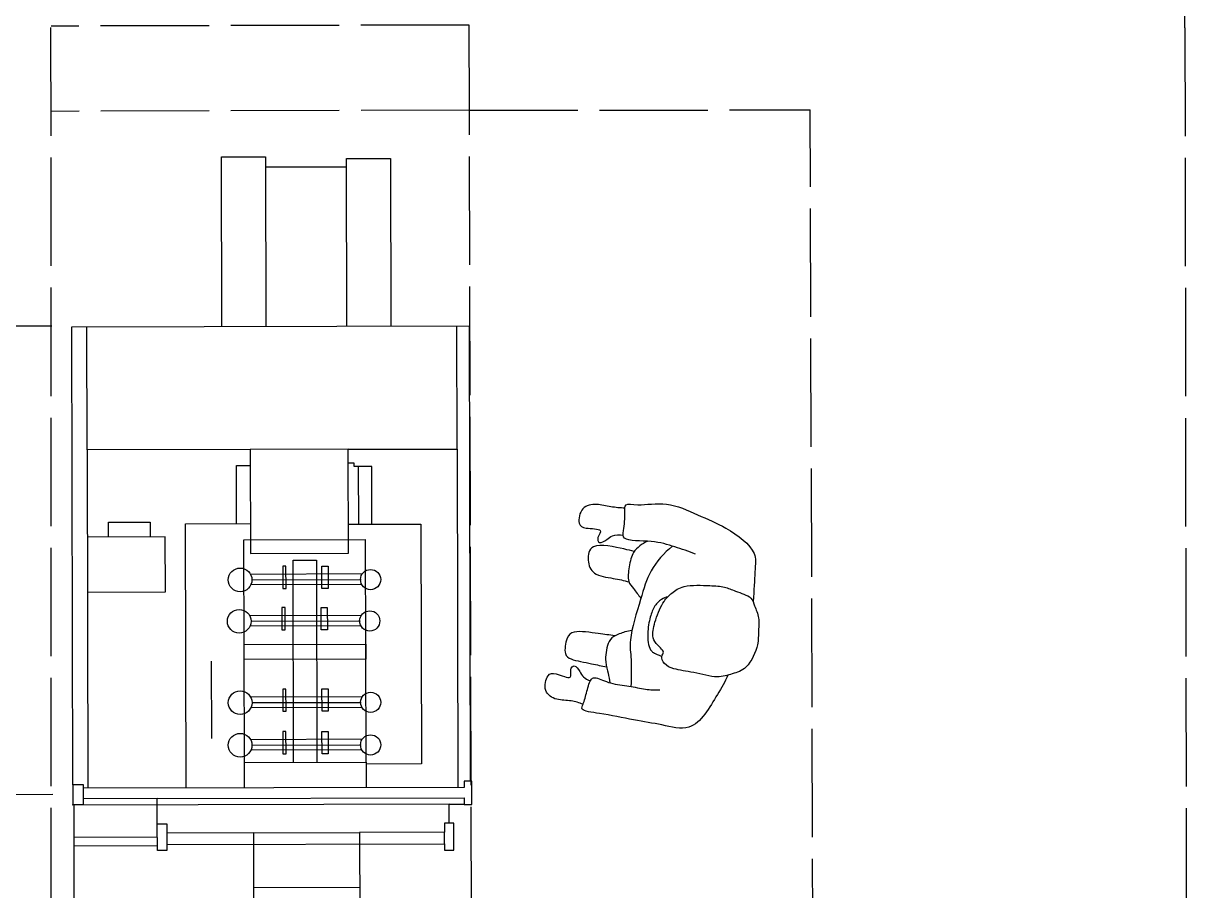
# Model space of a CAD drawing. Header units: millimetres. Extents: x 44692 to 333458, y -26854 to 14445.
# Drawn here: x 316512 to 319239, y -11239 to -9206 of the extents above; entities that cross this region are included whole.
import ezdxf

# ---------------------------------------------------------------- set-up
doc = ezdxf.new("R2010")
doc.units = ezdxf.units.MM
doc.header["$LTSCALE"] = 100
doc.linetypes.add('DASHEDX2', pattern=[3.048, 2.54, -0.508])
for name, color, linetype in [('Area circulacion', 50, 'DASHEDX2'), ('Area proceso', 90, 'DASHEDX2'), ('Maquinas', 200, 'Continuous'), ('Personal', 171, 'Continuous')]:
    doc.layers.add(name, color=color, linetype=linetype)

# ---------------------------------------------------------------- blocks, each defined once
blk = doc.blocks.new('pa17-16')
for points, knots in [([(5.62, 2.5537), (5.6188, 2.5427), (5.6154, 2.5253), (5.6223, 2.4901), (5.6346, 2.4293), (5.661, 2.4064), (5.685, 2.3908), (5.7322, 2.3832), (5.7723, 2.3842), (5.7881, 2.3969), (5.8018, 2.4268), (5.8146, 2.4162), (5.8324, 2.4305), (5.8382, 2.4568), (5.8318, 2.5038), (5.8344, 2.5615), (5.8137, 2.5937), (5.7944, 2.6284), (5.7307, 2.6388), (5.7037, 2.6296), (5.6679, 2.626), (5.6442, 2.6055), (5.6228, 2.5961), (5.6214, 2.5667), (5.62, 2.5537)], [0, 0, 0, 0, 0.297584, 0.631064, 1.068635, 1.39533, 1.69617, 2.097861, 2.458938, 2.716293, 3.010442, 3.199165, 3.447293, 3.731671, 4.119196, 4.541864, 4.881702, 5.22714, 5.673063, 5.989311, 6.327668, 6.644571, 6.906626, 7.259736, 7.259736, 7.259736, 7.259736]), ([(5.5575, 2.4391), (5.5549, 2.4218), (5.5525, 2.3852), (5.5491, 2.3329), (5.5712, 2.2599), (5.5431, 2.2589), (5.5029, 2.2526), (5.4793, 2.2435), (5.4785, 2.2813), (5.4499, 2.3438), (5.4658, 2.4235), (5.4776, 2.5033), (5.5116, 2.5798), (5.5552, 2.585), (5.608, 2.5962), (5.6336, 2.6001)], [0, 0, 0, 0, 0.404899, 0.829805, 1.276298, 1.516647, 1.885942, 2.122553, 2.418487, 2.881882, 3.382407, 3.897515, 4.613825, 5.020942, 5.393355, 5.393355, 5.393355, 5.393355]), ([(5.8196, 2.5846), (5.837, 2.5819), (5.8817, 2.5675), (5.9755, 2.5418), (5.972, 2.4609), (5.9791, 2.3926), (5.9812, 2.315), (5.9891, 2.2612), (5.9692, 2.2664), (5.9401, 2.2663), (5.9063, 2.2668), (5.9005, 2.2811), (5.909, 2.3184), (5.9007, 2.3606), (5.9019, 2.4011), (5.8964, 2.4238), (5.8933, 2.4348)], [6.682038, 6.682038, 6.682038, 6.682038, 7.076266, 7.806153, 8.304227, 8.77662, 9.284333, 9.649979, 9.844608, 10.160206, 10.472731, 10.661147, 10.998544, 11.371438, 11.724832, 12.051545, 12.051545, 12.051545, 12.051545]), ([(5.6724, 2.3994), (5.675, 2.3947), (5.6837, 2.383), (5.7041, 2.3718), (5.7348, 2.3697), (5.774, 2.3728), (5.8085, 2.3874), (5.8116, 2.4015), (5.8144, 2.4199)], [0.121052, 0.121052, 0.121052, 0.121052, 0.297289, 0.584433, 0.895396, 1.26174, 1.600834, 1.760925, 1.760925, 1.760925, 1.760925]), ([(5.5522, 2.3809), (5.573, 2.3653), (5.6222, 2.3398), (5.6924, 2.3383), (5.7952, 2.3323), (5.8376, 2.352), (5.881, 2.3613), (5.9019, 2.366)], [0, 0, 0, 0, 0.49262, 0.970296, 1.525877, 1.91054, 2.357805, 2.357805, 2.357805, 2.357805]), ([(5.5552, 2.3206), (5.5597, 2.3147), (5.5706, 2.3043), (5.5892, 2.2916), (5.6248, 2.2913), (5.6613, 2.2967), (5.6731, 2.3154), (5.6858, 2.3299), (5.6912, 2.3378)], [0, 0, 0, 0, 0.262594, 0.520609, 0.853848, 1.185107, 1.43842, 1.738028, 1.738028, 1.738028, 1.738028]), ([(5.7713, 2.3359), (5.7736, 2.3305), (5.7786, 2.3203), (5.7954, 2.2951), (5.8154, 2.2848), (5.8612, 2.2906), (5.8838, 2.3057), (5.8988, 2.3117), (5.9058, 2.3148)], [0, 0, 0, 0, 0.233477, 0.532145, 0.79329, 1.163492, 1.458071, 1.725911, 1.725911, 1.725911, 1.725911]), ([(5.5867, 2.2952), (5.5866, 2.2877), (5.5872, 2.2667), (5.5883, 2.1873), (5.6353, 2.19), (5.6673, 2.2128), (5.6606, 2.2618), (5.6599, 2.2881), (5.6606, 2.3008)], [0.078483, 0.078483, 0.078483, 0.078483, 0.321516, 0.797556, 1.122606, 1.448668, 1.830958, 2.166281, 2.166281, 2.166281, 2.166281]), ([(5.7943, 2.2992), (5.7951, 2.2858), (5.7984, 2.2614), (5.8038, 2.2002), (5.8255, 2.1869), (5.8672, 2.191), (5.8755, 2.2117), (5.8718, 2.2605), (5.8715, 2.286), (5.871, 2.2978)], [0, 0, 0, 0, 0.353805, 0.775896, 1.041599, 1.377968, 1.615337, 2.001902, 2.313716, 2.313716, 2.313716, 2.313716]), ([(5.4915, 2.2484), (5.4936, 2.2374), (5.4981, 2.215), (5.4968, 2.1806), (5.512, 2.1445), (5.5569, 2.147), (5.5634, 2.1681), (5.5498, 2.2128), (5.5753, 2.1995), (5.5912, 2.209), (5.5741, 2.2257), (5.5617, 2.2339), (5.5559, 2.2515), (5.5556, 2.26)], [0, 0, 0, 0, 0.324329, 0.654038, 0.980089, 1.31306, 1.562526, 1.890179, 2.123217, 2.319335, 2.559559, 2.78492, 3.066636, 3.066636, 3.066636, 3.066636]), ([(5.9713, 2.2652), (5.9703, 2.2553), (5.9686, 2.234), (5.9786, 2.2017), (5.9668, 2.1644), (5.9218, 2.1628), (5.9134, 2.1832), (5.9229, 2.229), (5.8988, 2.2135), (5.882, 2.2215), (5.8976, 2.2397), (5.908, 2.248), (5.912, 2.2618), (5.9127, 2.2683)], [0.038839, 0.038839, 0.038839, 0.038839, 0.324329, 0.654038, 0.980089, 1.31306, 1.562526, 1.890179, 2.123217, 2.319335, 2.559559, 2.78492, 2.989829, 2.989829, 2.989829, 2.989829])]:
    blk.add_open_spline(points, degree=3, knots=knots)

msp = doc.modelspace()

# ---------------------------------------------------------------- linework, layer by layer
at = {"layer": 'Area circulacion'}
for q in [(319234.662, -8216.242), (319238.722, -12261.888)]:
    msp.add_line((319234.662, -9216.242), q, dxfattribs=at)
at = {"layer": 'Area proceso'}
for p, q in [((316577.605, -13431.981), (316577.084, -9212.217)), ((317557.602, -9409.547), (317557.08, -9209.659)), ((317557.602, -9409.547), (316577.605, -9411.969)), ((317557.602, -9409.547), (318356.563, -9408.554)), ((317567.538, -13429.535), (317557.602, -9409.547)), ((316578.85, -9915.583), (315778.851, -9916.572)), ((315780.207, -11014.399), (316581.561, -11012.418))]:
    msp.add_line(p, q, dxfattribs=at)
at = {"layer": 'Area proceso', "linetype": 'DASHEDX2'}
for p, q in [((317557.08, -9209.659), (316577.112, -9212.217)), ((318362.568, -11417.563), (318356.563, -9408.554))]:
    msp.add_line(p, q, dxfattribs=at)
at = {"layer": 'Maquinas'}
for p, q in [((316976.339, -9518.942), (317079.597, -9518.687)), ((316977.322, -9916.38), (316976.339, -9518.942)), ((317079.597, -9518.687), (317080.579, -9916.124)), ((317269.367, -9542.575), (317079.657, -9543.044)), ((317269.317, -9522.472), (317372.575, -9522.217)), ((317270.289, -9915.655), (317269.317, -9522.472)), ((317372.575, -9522.217), (317373.547, -9915.4)), ((316625.585, -9917.249), (317556.82, -9914.947)), ((316628.237, -10990.266), (316625.585, -9917.249)), ((316661.718, -10205.53), (316661.005, -9917.161)), ((317528.865, -10203.386), (317528.153, -9915.018)), ((317556.82, -9914.947), (317559.456, -10981.739)), ((317043.818, -10204.585), (316661.718, -10205.53)), ((316661.718, -10205.53), (316663.678, -10998.523)), ((317273.835, -10204.017), (317043.818, -10204.585)), ((317043.818, -10204.585), (317044.42, -10448.363)), ((317274.437, -10447.795), (317273.835, -10204.017)), ((317287.198, -10236.294), (317273.914, -10236.327)), ((317287.218, -10244.219), (317287.198, -10236.294)), ((317298.011, -10244.192), (317287.218, -10244.219)), ((317328.953, -10244.116), (317298.011, -10244.192)), ((317298.346, -10379.601), (317298.011, -10244.192)), ((317329.287, -10379.525), (317328.953, -10244.116)), ((316711.855, -10374.964), (316809.153, -10374.723)), ((316711.94, -10409.424), (316711.855, -10374.964)), ((316809.153, -10374.723), (316809.238, -10409.184)), ((316892.445, -10378.283), (317044.246, -10377.907)), ((316893.977, -10997.954), (316892.445, -10378.283)), ((317274.269, -10379.661), (317444.001, -10379.241)), ((317444.001, -10379.241), (317445.391, -10941.462)), ((316844.981, -10409.095), (316662.222, -10409.547)), ((316845.3, -10538.322), (316844.981, -10409.095)), ((317028.997, -10416.21), (317314.067, -10415.506)), ((317315.356, -10937.165), (317314.067, -10415.506)), ((317030.287, -10937.869), (317028.997, -10416.21)), ((317044.42, -10448.363), (317274.437, -10447.795)), ((317144.588, -10464.17), (317198.967, -10464.036)), ((317145.758, -10937.584), (317144.588, -10464.17)), ((317198.967, -10464.036), (317200.137, -10937.45)), ((317306.335, -10496.205), (317044.77, -10497.232)), ((317127.493, -10478.118), (317120.146, -10478.136)), ((317120.146, -10478.136), (317120.274, -10530.053)), ((317127.831, -10530.034), (317127.493, -10478.118)), ((317211.964, -10477.57), (317226.64, -10477.534)), ((317212.094, -10530.27), (317211.964, -10477.57)), ((317226.64, -10477.534), (317226.77, -10530.234)), ((317045.667, -10521.091), (317305.055, -10520.33)), ((317047.935, -10510.034), (317304.089, -10509.401)), ((316662.541, -10538.773), (316845.3, -10538.322)), ((317120.274, -10530.053), (317127.831, -10530.034)), ((317226.77, -10530.234), (317212.094, -10530.27)), ((317125.525, -10575.07), (317118.177, -10575.088)), ((317118.177, -10575.088), (317118.305, -10627.005)), ((317125.863, -10626.987), (317125.525, -10575.07)), ((317209.995, -10574.523), (317224.671, -10574.486)), ((317210.125, -10627.222), (317209.995, -10574.523)), ((317224.671, -10574.486), (317224.802, -10627.186)), ((317304.366, -10593.157), (317042.802, -10594.184)), ((317045.966, -10606.986), (317302.12, -10606.353)), ((317043.698, -10618.044), (317303.086, -10617.282)), ((317118.305, -10627.005), (317125.863, -10626.987)), ((317224.802, -10627.186), (317210.125, -10627.222)), ((317029.604, -10661.721), (317314.674, -10661.016)), ((317314.674, -10661.016), (317314.759, -10695.726)), ((316953.981, -10881.708), (316953.533, -10700.644)), ((317314.759, -10695.726), (317029.69, -10696.431)), ((317127.711, -10765.81), (317120.363, -10765.828)), ((317120.363, -10765.828), (317120.491, -10817.745)), ((317128.049, -10817.727), (317127.711, -10765.81)), ((317212.181, -10765.263), (317226.858, -10765.226)), ((317212.312, -10817.963), (317212.181, -10765.263)), ((317226.858, -10765.226), (317226.988, -10817.926)), ((317306.552, -10783.897), (317044.988, -10784.924)), ((317048.152, -10797.726), (317304.306, -10797.093)), ((317045.884, -10808.784), (317305.272, -10808.022)), ((317120.491, -10817.745), (317128.049, -10817.727)), ((317226.988, -10817.926), (317212.312, -10817.963)), ((317127.6, -10865.594), (317120.252, -10865.612)), ((317120.252, -10865.612), (317120.381, -10917.53)), ((317127.938, -10917.511), (317127.6, -10865.594)), ((317212.071, -10865.047), (317226.747, -10865.011)), ((317212.201, -10917.747), (317212.071, -10865.047)), ((317226.747, -10865.011), (317226.877, -10917.71)), ((317306.442, -10883.681), (317044.877, -10884.708)), ((317048.042, -10897.51), (317304.196, -10896.877)), ((317045.774, -10908.568), (317305.162, -10907.807)), ((317120.381, -10917.53), (317127.938, -10917.511)), ((317226.877, -10917.71), (317212.201, -10917.747)), ((317030.287, -10937.869), (317315.356, -10937.165)), ((317030.434, -10997.616), (317030.287, -10937.869)), ((317315.356, -10937.165), (317315.504, -10996.912)), ((317445.391, -10941.462), (317315.368, -10941.783)), ((317563.08, -10981.73), (317545.241, -10981.774)), ((317545.241, -10981.774), (317545.277, -10996.344)), ((317563.214, -11036.25), (317563.08, -10981.73)), ((316653.292, -10990.204), (316628.237, -10990.266)), ((316628.237, -10990.266), (316628.618, -11036.434)), ((316653.406, -11036.373), (316653.292, -10990.204)), ((317545.277, -10996.344), (316653.313, -10998.548)), ((316628.618, -11036.434), (316653.406, -11036.373)), ((316628.63, -11037.948), (316628.618, -11036.434)), ((317509.991, -11035.769), (316628.63, -11037.948)), ((316631.63, -11275.138), (316631.044, -11037.942)), ((316826.078, -11022.436), (316653.373, -11022.862)), ((316826.078, -11022.436), (317545.337, -11020.658)), ((316826.224, -11081.682), (316826.078, -11022.436)), ((317510.101, -11080.348), (317509.991, -11035.769)), ((317509.991, -11035.769), (317545.375, -11035.857)), ((317545.337, -11020.658), (317545.376, -11036.294)), ((317545.376, -11036.294), (317563.214, -11036.25)), ((316826.224, -11081.682), (316848.573, -11081.627)), ((316826.38, -11144.442), (316826.224, -11081.682)), ((316848.573, -11081.627), (316848.627, -11103.268)), ((317521.191, -11080.32), (317499.011, -11080.375)), ((317499.011, -11080.375), (317499.064, -11101.661)), ((317521.347, -11143.203), (317521.191, -11080.32)), ((316826.302, -11113.062), (316631.231, -11113.544)), ((317052.202, -11102.765), (316848.627, -11103.268)), ((316848.627, -11103.268), (316848.693, -11130.165)), ((317052.202, -11102.765), (317300.307, -11102.152)), ((317052.716, -11310.702), (317052.202, -11102.765)), ((317499.064, -11101.661), (317300.307, -11102.152)), ((317300.307, -11102.152), (317300.821, -11310.089)), ((317499.13, -11128.558), (317499.064, -11101.661)), ((316826.353, -11133.667), (316631.281, -11134.149)), ((316848.728, -11144.387), (316826.38, -11144.442)), ((316848.693, -11130.165), (317499.13, -11128.558)), ((316848.693, -11130.165), (316848.728, -11144.387)), ((317499.13, -11128.558), (317499.167, -11143.258)), ((317499.167, -11143.258), (317521.347, -11143.203)), ((317052.518, -11230.594), (317300.623, -11229.981))]:
    msp.add_line(p, q, dxfattribs=at)
for points in [[(317273.835, -10204.017), (317528.865, -10203.386), (317530.825, -10996.38)], [(317012.175, -10377.987), (317011.84, -10242.291), (317043.911, -10242.212)]]:
    msp.add_lwpolyline(points, dxfattribs=at)
for centre, radius in [((317020.18, -10510.102), 27.755), ((317326.035, -10509.346), 23.681), ((317018.211, -10607.054), 27.755), ((317324.066, -10606.298), 23.681), ((317020.397, -10797.795), 27.755), ((317326.253, -10797.039), 23.681), ((317020.287, -10897.579), 27.755), ((317326.142, -10896.823), 23.681)]:
    msp.add_circle(centre, radius, dxfattribs=at)

# ---------------------------------------------------------------- block references
at = {"layer": 'Personal', "xscale": 979.1504951166456, "yscale": 979.1504951166456, "zscale": 979.1504951166456, "rotation": 255.9621731295069}
msp.add_blockref('pa17-16', (317090.581, -4591.374), dxfattribs=at)

doc.saveas('drawing.dxf')
